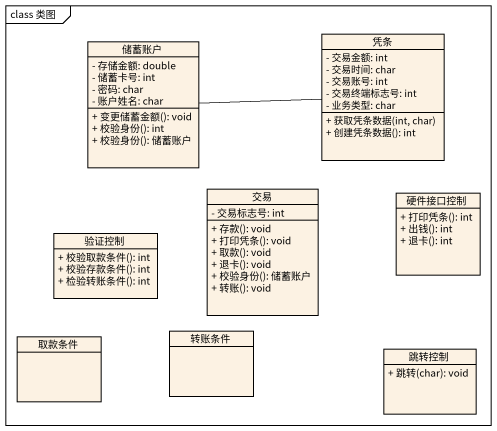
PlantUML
@startuml
mainframe class 类图
hide circle
hide empty members
skinparam classAttributeIconSize 0
class 储蓄账户 {
  - 存储金额: double
  - 储蓄卡号: int
  - 密码: char
  - 账户姓名: char
  + 变更储蓄金额(): void
  + 校验身份(): int
  + 校验身份(): 储蓄账户
}
class 凭条 {
  - 交易金额: int
  - 交易时间: char
  - 交易账号: int
  - 交易终端标志号: int
  - 业务类型: char
  + 获取凭条数据(int, char)
  + 创建凭条数据(): int
}
class 交易 {
  - 交易标志号: int
  + 存款(): void
  + 打印凭条(): void
  + 取款(): void
  + 退卡(): void
  + 校验身份(): 储蓄账户
  + 转账(): void
}
class 硬件接口控制 {
  + 打印凭条(): int
  + 出钱(): int
  + 退卡(): int
}
class 验证控制 {
  + 校验取款条件(): int
  + 校验存款条件(): int
  + 检验转账条件(): int
}
class 取款条件
class 转账条件
class 跳转控制 {
  + 跳转(char): void
}
储蓄账户 -right- 凭条
@enduml
